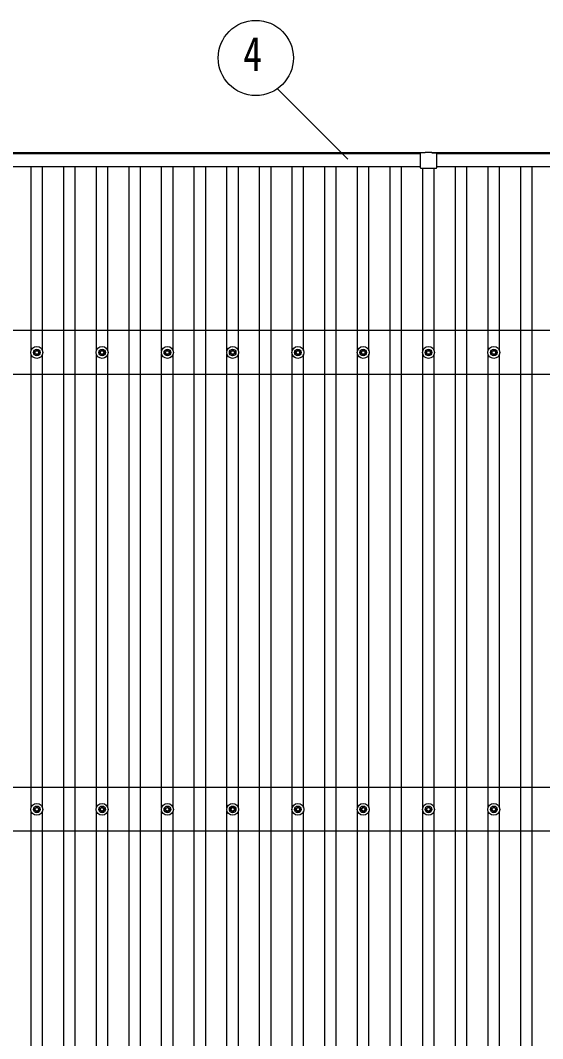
# Model space of a CAD drawing. Units: millimetres, scale not verified. Extents: x -16820 to 16820, y -11880 to 11880.
# Drawn here: x -7410 to -5810, y -755 to 2365 of the extents above; entities that cross this region are included whole.
import ezdxf
from ezdxf.enums import TextEntityAlignment as Align

# ---------------------------------------------------------------- set-up
doc = ezdxf.new("R2010")
doc.units = ezdxf.units.MM
doc.header["$LTSCALE"] = 50
for name, color, linetype in [('0-4_YKK_13', 4, 'Continuous'), ('0-5_YKK_A1', 4, 'Continuous'), ('0-6_YKK_D', 6, 'Continuous')]:
    doc.layers.add(name, color=color, linetype=linetype)
doc.styles.add('ＭＳ ゴシック', font='')
doc.styles.get('ＭＳ ゴシック').set_extended_font_data('MS Gothic')

msp = doc.modelspace()

# ---------------------------------------------------------------- linework, layer by layer
at = {"layer": '0-4_YKK_13'}
for p, q in [((-6184.92, 1936.69), (-6184.92, 1958.29)), ((-6184.92, 1913.29), (-6184.92, 1935.89)), ((-6169.92, 1959.29), (-6183.92, 1959.29)), ((-6169.92, 1960.79), (-6149.92, 1960.79)), ((-6169.92, 1959.29), (-6169.92, 1960.79)), ((-6149.92, 1959.29), (-6149.92, 1960.79)), ((-6149.92, 1959.29), (-6135.92, 1959.29)), ((-6134.92, 1936.69), (-6134.92, 1958.29)), ((-6134.92, 1913.29), (-6134.92, 1935.89)), ((-6183.92, 1912.29), (-6160.32, 1912.29)), ((-6159.52, 1912.29), (-6135.92, 1912.29)), ((-7369.92, 1348.9), (-7365.5, 1348.9)), ((-7369.92, 1345.4), (-7365.5, 1345.4)), ((-7361.67, 1357.15), (-7361.67, 1352.73)), ((-7358.17, 1357.15), (-7358.17, 1352.73)), ((-7354.34, 1348.9), (-7349.92, 1348.9)), ((-7354.34, 1345.4), (-7349.92, 1345.4)), ((-7169.92, 1348.9), (-7165.5, 1348.9)), ((-7169.92, 1345.4), (-7165.5, 1345.4)), ((-7161.67, 1357.15), (-7161.67, 1352.73)), ((-7158.17, 1357.15), (-7158.17, 1352.73)), ((-7154.34, 1348.9), (-7149.92, 1348.9)), ((-7154.34, 1345.4), (-7149.92, 1345.4)), ((-6969.92, 1348.9), (-6965.5, 1348.9)), ((-6969.92, 1345.4), (-6965.5, 1345.4)), ((-6961.67, 1357.15), (-6961.67, 1352.73)), ((-6958.17, 1357.15), (-6958.17, 1352.73)), ((-6954.34, 1348.9), (-6949.92, 1348.9)), ((-6954.34, 1345.4), (-6949.92, 1345.4)), ((-6769.92, 1348.9), (-6765.5, 1348.9)), ((-6769.92, 1345.4), (-6765.5, 1345.4)), ((-6761.67, 1357.15), (-6761.67, 1352.73)), ((-6758.17, 1357.15), (-6758.17, 1352.73)), ((-6754.34, 1348.9), (-6749.92, 1348.9)), ((-6754.34, 1345.4), (-6749.92, 1345.4)), ((-6569.92, 1348.9), (-6565.5, 1348.9)), ((-6569.92, 1345.4), (-6565.5, 1345.4)), ((-6561.67, 1357.15), (-6561.67, 1352.73)), ((-6558.17, 1357.15), (-6558.17, 1352.73)), ((-6554.34, 1348.9), (-6549.92, 1348.9)), ((-6554.34, 1345.4), (-6549.92, 1345.4)), ((-6369.92, 1348.9), (-6365.5, 1348.9)), ((-6369.92, 1345.4), (-6365.5, 1345.4)), ((-6361.67, 1357.15), (-6361.67, 1352.73)), ((-6358.17, 1357.15), (-6358.17, 1352.73)), ((-6354.34, 1348.9), (-6349.92, 1348.9)), ((-6354.34, 1345.4), (-6349.92, 1345.4)), ((-6169.92, 1348.9), (-6165.5, 1348.9)), ((-6169.92, 1345.4), (-6165.5, 1345.4)), ((-6161.67, 1357.15), (-6161.67, 1352.73)), ((-6158.17, 1357.15), (-6158.17, 1352.73)), ((-6154.34, 1348.9), (-6149.92, 1348.9)), ((-6154.34, 1345.4), (-6149.92, 1345.4)), ((-5969.92, 1348.9), (-5965.5, 1348.9)), ((-5969.92, 1345.4), (-5965.5, 1345.4)), ((-5961.67, 1357.15), (-5961.67, 1352.73)), ((-5958.17, 1357.15), (-5958.17, 1352.73)), ((-5954.34, 1348.9), (-5949.92, 1348.9)), ((-5954.34, 1345.4), (-5949.92, 1345.4)), ((-7361.67, 1341.57), (-7361.67, 1337.15)), ((-7358.17, 1341.57), (-7358.17, 1337.15)), ((-7161.67, 1341.57), (-7161.67, 1337.15)), ((-7158.17, 1341.57), (-7158.17, 1337.15)), ((-6961.67, 1341.57), (-6961.67, 1337.15)), ((-6958.17, 1341.57), (-6958.17, 1337.15)), ((-6761.67, 1341.57), (-6761.67, 1337.15)), ((-6758.17, 1341.57), (-6758.17, 1337.15)), ((-6561.67, 1341.57), (-6561.67, 1337.15)), ((-6558.17, 1341.57), (-6558.17, 1337.15)), ((-6361.67, 1341.57), (-6361.67, 1337.15)), ((-6358.17, 1341.57), (-6358.17, 1337.15)), ((-6161.67, 1341.57), (-6161.67, 1337.15)), ((-6158.17, 1341.57), (-6158.17, 1337.15)), ((-5961.67, 1341.57), (-5961.67, 1337.15)), ((-5958.17, 1341.57), (-5958.17, 1337.15)), ((-7369.92, -51.1), (-7365.5, -51.1)), ((-7369.92, -54.6), (-7365.5, -54.6)), ((-7361.67, -42.85), (-7361.67, -47.27)), ((-7361.67, -58.43), (-7361.67, -62.85)), ((-7358.17, -42.85), (-7358.17, -47.27)), ((-7358.17, -58.43), (-7358.17, -62.85)), ((-7354.34, -51.1), (-7349.92, -51.1)), ((-7354.34, -54.6), (-7349.92, -54.6)), ((-7169.92, -51.1), (-7165.5, -51.1)), ((-7169.92, -54.6), (-7165.5, -54.6)), ((-7161.67, -42.85), (-7161.67, -47.27)), ((-7161.67, -58.43), (-7161.67, -62.85)), ((-7158.17, -42.85), (-7158.17, -47.27)), ((-7158.17, -58.43), (-7158.17, -62.85)), ((-7154.34, -51.1), (-7149.92, -51.1)), ((-7154.34, -54.6), (-7149.92, -54.6)), ((-6969.92, -51.1), (-6965.5, -51.1)), ((-6969.92, -54.6), (-6965.5, -54.6)), ((-6961.67, -42.85), (-6961.67, -47.27)), ((-6961.67, -58.43), (-6961.67, -62.85)), ((-6958.17, -42.85), (-6958.17, -47.27)), ((-6958.17, -58.43), (-6958.17, -62.85)), ((-6954.34, -51.1), (-6949.92, -51.1)), ((-6954.34, -54.6), (-6949.92, -54.6)), ((-6769.92, -51.1), (-6765.5, -51.1)), ((-6769.92, -54.6), (-6765.5, -54.6)), ((-6761.67, -42.85), (-6761.67, -47.27)), ((-6761.67, -58.43), (-6761.67, -62.85)), ((-6758.17, -42.85), (-6758.17, -47.27)), ((-6758.17, -58.43), (-6758.17, -62.85)), ((-6754.34, -51.1), (-6749.92, -51.1)), ((-6754.34, -54.6), (-6749.92, -54.6)), ((-6569.92, -51.1), (-6565.5, -51.1)), ((-6569.92, -54.6), (-6565.5, -54.6)), ((-6561.67, -42.85), (-6561.67, -47.27)), ((-6561.67, -58.43), (-6561.67, -62.85)), ((-6558.17, -42.85), (-6558.17, -47.27)), ((-6558.17, -58.43), (-6558.17, -62.85)), ((-6554.34, -51.1), (-6549.92, -51.1)), ((-6554.34, -54.6), (-6549.92, -54.6)), ((-6369.92, -51.1), (-6365.5, -51.1)), ((-6369.92, -54.6), (-6365.5, -54.6)), ((-6361.67, -42.85), (-6361.67, -47.27)), ((-6361.67, -58.43), (-6361.67, -62.85)), ((-6358.17, -42.85), (-6358.17, -47.27)), ((-6358.17, -58.43), (-6358.17, -62.85)), ((-6354.34, -51.1), (-6349.92, -51.1)), ((-6354.34, -54.6), (-6349.92, -54.6)), ((-6169.92, -51.1), (-6165.5, -51.1)), ((-6169.92, -54.6), (-6165.5, -54.6)), ((-6161.67, -42.85), (-6161.67, -47.27)), ((-6161.67, -58.43), (-6161.67, -62.85)), ((-6158.17, -42.85), (-6158.17, -47.27)), ((-6158.17, -58.43), (-6158.17, -62.85)), ((-6154.34, -51.1), (-6149.92, -51.1)), ((-6154.34, -54.6), (-6149.92, -54.6)), ((-5969.92, -51.1), (-5965.5, -51.1)), ((-5969.92, -54.6), (-5965.5, -54.6)), ((-5961.67, -42.85), (-5961.67, -47.27)), ((-5961.67, -58.43), (-5961.67, -62.85)), ((-5958.17, -42.85), (-5958.17, -47.27)), ((-5958.17, -58.43), (-5958.17, -62.85)), ((-5954.34, -51.1), (-5949.92, -51.1)), ((-5954.34, -54.6), (-5949.92, -54.6))]:
    msp.add_line(p, q, dxfattribs=at)
for centre, radius in [((-7359.92, 1347.15), 18.25), ((-7359.92, 1347.15), 10.15), ((-7359.92, 1347.15), 5.85), ((-7359.92, 1347.15), 5.25), ((-7159.92, 1347.15), 18.25), ((-7159.92, 1347.15), 10.15), ((-7159.92, 1347.15), 5.85), ((-7159.92, 1347.15), 5.25), ((-6959.92, 1347.15), 18.25), ((-6959.92, 1347.15), 10.15), ((-6959.92, 1347.15), 5.85), ((-6959.92, 1347.15), 5.25), ((-6759.92, 1347.15), 18.25), ((-6759.92, 1347.15), 10.15), ((-6759.92, 1347.15), 5.85), ((-6759.92, 1347.15), 5.25), ((-6559.92, 1347.15), 18.25), ((-6559.92, 1347.15), 10.15), ((-6559.92, 1347.15), 5.85), ((-6559.92, 1347.15), 5.25), ((-6359.92, 1347.15), 18.25), ((-6359.92, 1347.15), 10.15), ((-6359.92, 1347.15), 5.85), ((-6359.92, 1347.15), 5.25), ((-6159.92, 1347.15), 18.25), ((-6159.92, 1347.15), 10.15), ((-6159.92, 1347.15), 5.85), ((-6159.92, 1347.15), 5.25), ((-5959.92, 1347.15), 18.25), ((-5959.92, 1347.15), 10.15), ((-5959.92, 1347.15), 5.85), ((-5959.92, 1347.15), 5.25), ((-7359.92, -52.85), 18.25), ((-7359.92, -52.85), 10.15), ((-7359.92, -52.85), 5.85), ((-7359.92, -52.85), 5.25), ((-7159.92, -52.85), 18.25), ((-7159.92, -52.85), 10.15), ((-7159.92, -52.85), 5.85), ((-7159.92, -52.85), 5.25), ((-6959.92, -52.85), 18.25), ((-6959.92, -52.85), 10.15), ((-6959.92, -52.85), 5.85), ((-6959.92, -52.85), 5.25), ((-6759.92, -52.85), 18.25), ((-6759.92, -52.85), 10.15), ((-6759.92, -52.85), 5.85), ((-6759.92, -52.85), 5.25), ((-6559.92, -52.85), 18.25), ((-6559.92, -52.85), 10.15), ((-6559.92, -52.85), 5.85), ((-6559.92, -52.85), 5.25), ((-6359.92, -52.85), 18.25), ((-6359.92, -52.85), 10.15), ((-6359.92, -52.85), 5.85), ((-6359.92, -52.85), 5.25), ((-6159.92, -52.85), 18.25), ((-6159.92, -52.85), 10.15), ((-6159.92, -52.85), 5.85), ((-6159.92, -52.85), 5.25), ((-5959.92, -52.85), 18.25), ((-5959.92, -52.85), 10.15), ((-5959.92, -52.85), 5.85), ((-5959.92, -52.85), 5.25)]:
    msp.add_circle(centre, radius, dxfattribs=at)
for centre, radius, start, end in [((-6183.92, 1958.29), 1, 90, 179.99999), ((-6185.22, 1936.29), 0.5, 306.8699, 53.1301), ((-6135.92, 1958.29), 1, 0, 90), ((-6134.62, 1936.29), 0.5, 126.8699, 233.1301), ((-6183.92, 1913.29), 1, 179.99999, 270), ((-6159.92, 1911.99), 0.5, 36.8699, 143.1301), ((-6135.92, 1913.29), 1, 270, 0)]:
    msp.add_arc(centre, radius, start, end, dxfattribs=at)
at = {"layer": '0-5_YKK_A1'}
for p, q in [((-12178.22, 1960.29), (-6169.92, 1960.29)), ((-6184.92, 1955.5), (-12178.22, 1955.5)), ((-6149.92, 1960.29), (-2541.62, 1960.29)), ((-2541.62, 1955.5), (-6134.92, 1955.5)), ((-12182.92, 1917.5), (-6184.92, 1917.5)), ((-7377.42, 1352.33), (-7377.42, 1917.5)), ((-7342.42, 1352.31), (-7342.42, 1917.5)), ((-7277.42, -3423.57), (-7277.42, 1917.5)), ((-7242.42, -3423.57), (-7242.42, 1917.5)), ((-7177.42, 1352.33), (-7177.42, 1917.5)), ((-7142.42, 1352.31), (-7142.42, 1917.5)), ((-7077.42, -3423.57), (-7077.42, 1917.5)), ((-7042.42, -3423.57), (-7042.42, 1917.5)), ((-6977.42, 1352.33), (-6977.42, 1917.5)), ((-6942.42, 1352.31), (-6942.42, 1917.5)), ((-6877.42, -3423.57), (-6877.42, 1917.5)), ((-6842.42, -3423.57), (-6842.42, 1917.5)), ((-6777.42, 1352.33), (-6777.42, 1917.5)), ((-6742.42, 1352.31), (-6742.42, 1917.5)), ((-6677.42, -3423.57), (-6677.42, 1917.5)), ((-6642.42, -3423.57), (-6642.42, 1917.5)), ((-6577.42, 1352.33), (-6577.42, 1917.5)), ((-6542.42, 1352.31), (-6542.42, 1917.5)), ((-6477.42, -3423.57), (-6477.42, 1917.5)), ((-6442.42, -3423.57), (-6442.42, 1917.5)), ((-6377.42, 1352.33), (-6377.42, 1917.5)), ((-6342.42, 1352.31), (-6342.42, 1917.5)), ((-6277.42, -3423.57), (-6277.42, 1917.5)), ((-6242.42, -3423.57), (-6242.42, 1917.5)), ((-6177.42, 1352.33), (-6177.42, 1912.29)), ((-6142.42, 1352.31), (-6142.42, 1912.29)), ((-6134.92, 1917.5), (-2536.92, 1917.5)), ((-6077.42, -3423.57), (-6077.42, 1917.5)), ((-6042.42, -3423.57), (-6042.42, 1917.5)), ((-5977.42, 1352.33), (-5977.42, 1917.5)), ((-5942.42, 1352.31), (-5942.42, 1917.5)), ((-5877.42, -3423.57), (-5877.42, 1917.5)), ((-5842.42, -3423.57), (-5842.42, 1917.5)), ((-2559.92, 1414.14), (-12162.67, 1414.14)), ((-7377.42, -47.68), (-7377.42, 1341.98)), ((-7342.42, -47.66), (-7342.42, 1341.96)), ((-7177.42, -47.68), (-7177.42, 1341.98)), ((-7142.42, -47.66), (-7142.42, 1341.96)), ((-6977.42, -47.68), (-6977.42, 1341.98)), ((-6942.42, -47.66), (-6942.42, 1341.96)), ((-6777.42, -47.68), (-6777.42, 1341.98)), ((-6742.42, -47.66), (-6742.42, 1341.96)), ((-6577.42, -47.68), (-6577.42, 1341.98)), ((-6577.42, -2847.67), (-6577.42, 1341.97)), ((-6542.42, -47.66), (-6542.42, 1341.96)), ((-6377.42, -47.68), (-6377.42, 1341.98)), ((-6342.42, -47.66), (-6342.42, 1341.96)), ((-6177.42, -47.68), (-6177.42, 1341.98)), ((-6142.42, -47.66), (-6142.42, 1341.96)), ((-5977.42, -47.68), (-5977.42, 1341.98)), ((-5942.42, -47.66), (-5942.42, 1341.96)), ((-2559.92, 1280.14), (-12162.67, 1280.14)), ((-2559.92, 14.14), (-12162.67, 14.14)), ((-7377.42, -1447.68), (-7377.42, -58.02)), ((-7342.42, -1447.66), (-7342.42, -58.04)), ((-7177.42, -1447.68), (-7177.42, -58.02)), ((-7142.42, -1447.66), (-7142.42, -58.04)), ((-6977.42, -1447.68), (-6977.42, -58.02)), ((-6942.42, -1447.66), (-6942.42, -58.04)), ((-6777.42, -1447.68), (-6777.42, -58.02)), ((-6742.42, -1447.66), (-6742.42, -58.04)), ((-6577.42, -1447.68), (-6577.42, -58.02)), ((-6542.42, -1447.66), (-6542.42, -58.04)), ((-6377.42, -1447.68), (-6377.42, -58.02)), ((-6342.42, -1447.66), (-6342.42, -58.04)), ((-6177.42, -1447.68), (-6177.42, -58.02)), ((-6142.42, -1447.66), (-6142.42, -58.04)), ((-5977.42, -1447.68), (-5977.42, -58.02)), ((-5942.42, -1447.66), (-5942.42, -58.04)), ((-2559.92, -119.86), (-12162.67, -119.86))]:
    msp.add_line(p, q, dxfattribs=at)
at = {"layer": '0-6_YKK_D'}
msp.add_line((-6407.06, 1939.94), (-6622.65, 2155.53), dxfattribs=at)
msp.add_circle((-6689.07, 2249.66), 115.2, dxfattribs=at)

# ---------------------------------------------------------------- texts
at = {"layer": '0-6_YKK_D', "style": 'ＭＳ ゴシック', "width": 0.8}
msp.add_text('4', height=105.6, dxfattribs=at).set_placement((-6727.47, 2177.66), align=Align.BOTTOM_LEFT)

doc.saveas('drawing.dxf')
